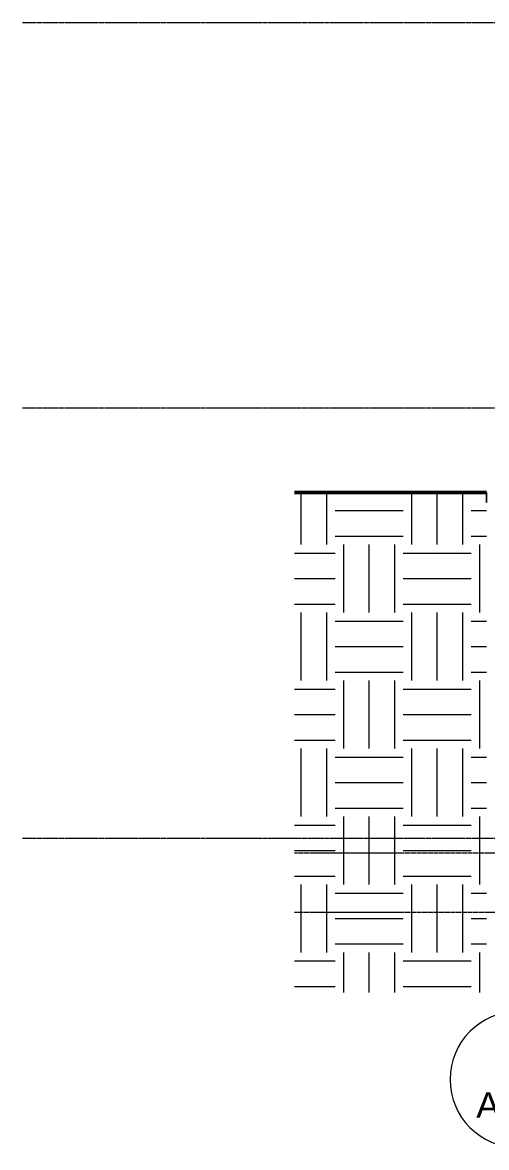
# Model space of a CAD drawing. Header units: inches. Extents: x -4168 to 1483, y -300 to 637.
# Drawn here: x -4168 to -4004.2, y -261.2 to 136 of the extents above; entities that cross this region are included whole.
import ezdxf

# ---------------------------------------------------------------- set-up
doc = ezdxf.new("R2010")
doc.units = ezdxf.units.IN
doc.header["$MEASUREMENT"] = 0
doc.linetypes.add('Aligning Line 1_8_', pattern=[0.25, 0.125, -0.125])
doc.linetypes.add('Grid Line 1_2_', pattern=[0.875, 0.5, -0.125, 0.125, -0.125])
for name, color, linetype, lineweight in [('0-1', 7, 'Continuous', 5), ('A-ANNO-SYMB', 150, 'Continuous', 9), ('A-FLOR-LEVL-1', 51, 'Grid Line 1_2_', 9), ('C-TOPO', 7, 'Continuous', 9), ('C-TOPO-1', 55, 'Continuous', 9), ('C-TOPO-2', 7, 'Continuous', 50), ('G-ANNO-SYMB', 111, 'Aligning Line 1_8_', 9)]:
    doc.layers.add(name, color=color, linetype=linetype, lineweight=lineweight)
doc.styles.add('Arial', font='arial.ttf', dxfattribs={"height": 9})

# ---------------------------------------------------------------- blocks, each defined once
blk = doc.blocks.new('CTR  - Topography_rvt-1-BUILDING SECTION - NORTH_SOUTH THRU PARKING RAMP - LOOKING WEST')
at = {"layer": 'C-TOPO'}
h = blk.add_hatch(dxfattribs=at)
h.set_pattern_fill('FP_6', color=256, style=0, pattern_type=2)
h.set_pattern_definition([(0, (-3769.654, 146.633), (24, 24), [24, -24]), (0, (-3769.654, 155.633), (24, 24), [24, -24]), (0, (-3769.654, 164.633), (24, 24), [24, -24]), (90, (-3766.654, 167.633), (-24, 24), [24, -24]), (90, (-3757.654, 167.633), (-24, 24), [24, -24]), (90, (-3748.654, 167.633), (-24, 24), [24, -24])])
h.paths.add_polyline_path([(-4072.05, -206.53), (-4004.25, -206.53), (-4004.25, -30), (-4072.05, -30), (-4072.05, -114.84)], flags=0)
at = {"layer": 'C-TOPO-1'}
for p, q in [((-4064.23, -30), (-4072.05, -30)), ((-4064.23, -30), (-4016.45, -30)), ((-4004.25, -30), (-4016.45, -30)), ((-4004.25, -30), (-4004.25, -32.22)), ((-4004.25, -33.48), (-4004.25, -30)), ((-4004.25, -32.22), (-4004.25, -33.48))]:
    blk.add_line(p, q, dxfattribs=at)
at = {"layer": 'C-TOPO-2'}
for p, q in [((-4072.05, -30), (-4064.23, -30)), ((-4064.23, -30), (-4016.45, -30)), ((-4016.45, -30), (-4004.25, -30))]:
    blk.add_line(p, q, dxfattribs=at)
blk = doc.blocks.new('Section - Callout Head-565430-BUILDING SECTION - NORTH_SOUTH THRU PARKING RAMP - LOOKING WEST')
at = {"layer": 'A-ANNO-SYMB'}
for start, end in [(0, 180), (180, 360)]:
    blk.add_arc((-3993.11, -237.2), 24, start, end, dxfattribs=at)

msp = doc.modelspace()

# ---------------------------------------------------------------- linework, layer by layer
at = {"layer": 'A-FLOR-LEVL-1'}
for p, q in [((-4167.9645, 136), (-1830.091, 136)), ((-4167.9645, 0), (-1830.091, 0)), ((-4167.9645, -152), (-1830.091, -152))]:
    msp.add_line(p, q, dxfattribs=at)
at = {"layer": 'G-ANNO-SYMB'}
for p, q in [((-1926.8759, -157.3105), (-4072.0519, -157.3105)), ((-1926.8759, -178.2392), (-4072.0519, -178.2392))]:
    msp.add_line(p, q, dxfattribs=at)

# ---------------------------------------------------------------- block references
at = {"layer": '0-1'}
msp.add_blockref('CTR  - Topography_rvt-1-BUILDING SECTION - NORTH_SOUTH THRU PARKING RAMP - LOOKING WEST', (0, 0), dxfattribs=at)
at = {"layer": 'A-ANNO-SYMB'}
msp.add_blockref('Section - Callout Head-565430-BUILDING SECTION - NORTH_SOUTH THRU PARKING RAMP - LOOKING WEST', (0, 0), dxfattribs=at)

# ---------------------------------------------------------------- texts
at = {"layer": 'A-ANNO-SYMB', "insert": (-4007.8485, -241.6846), "char_height": 9, "width": 35.754, "attachment_point": 1, "style": 'Arial'}
msp.add_mtext('A402', dxfattribs=at)

doc.saveas('drawing.dxf')
